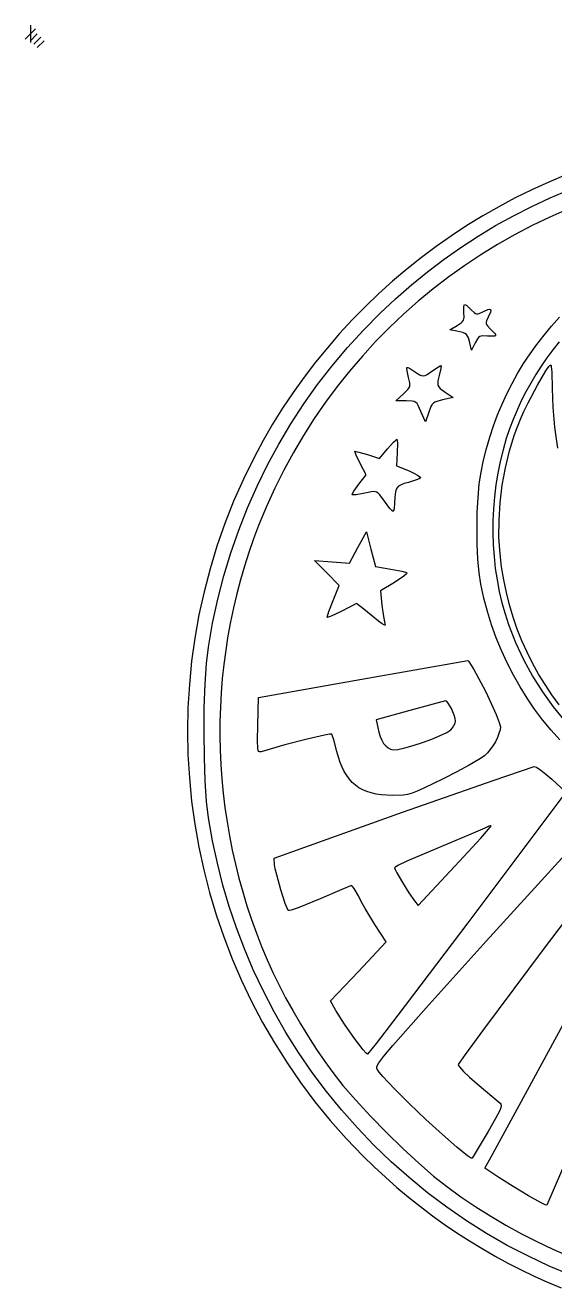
# Model space of a CAD drawing. Extents: x -1 to 208, y 98 to 298.
# Drawn here: x -0.8 to 80.6, y 104.5 to 298.3 of the extents above; entities that cross this region are included whole.
import ezdxf

# ---------------------------------------------------------------- set-up
doc = ezdxf.new("R2010")
doc.units = 0

msp = doc.modelspace()

# ---------------------------------------------------------------- linework, layer by layer
at = {"layer": 'Layer 1'}
for p, q in [((0.793749, 297.793749), (-0.793749, 296.206251)), ((0, 298.322915), (0, 295.677085)), ((1.058332, 297), (0, 295.941668)), ((1.587498, 296.470834), (0.529166, 295.412502)), ((2.116664, 295.941668), (1.058332, 294.883336)), ((82.292364, 275.34263), (79.658065, 274.241919)), ((79.658065, 274.241919), (77.060772, 273.06099)), ((74.502096, 271.801207), (71.98447, 270.463701)), ((77.060772, 273.06099), (74.502096, 271.801207)), ((77.022958, 270.509), (79.875303, 271.831944)), ((79.875303, 271.831944), (82.779962, 273.054794)), ((71.98447, 270.463701), (69.509473, 269.049836)), ((74.222895, 269.086123), (77.022958, 270.509)), ((82.567538, 270.084085), (79.796457, 268.868313)), ((67.077942, 267.5609), (64.693877, 265.998021)), ((69.509473, 269.049836), (67.077942, 267.5609)), ((68.781312, 265.941213), (71.47514, 267.563392)), ((71.47514, 267.563392), (74.222895, 269.086123)), ((77.074449, 267.560416), (74.404737, 266.161756)), ((79.796457, 268.868313), (77.074449, 267.560416)), ((64.693877, 265.998021), (62.357273, 264.362644)), ((66.139762, 264.219664), (68.781312, 265.941213)), ((74.404737, 266.161756), (71.788948, 264.67403)), ((62.357273, 264.362644), (60.070562, 262.655899)), ((63.552937, 262.398907), (66.139762, 264.219664)), ((71.788948, 264.67403), (69.227872, 263.098761)), ((60.070562, 262.655899), (57.836166, 260.879073)), ((61.019203, 260.479262), (63.552937, 262.398907)), ((69.227872, 263.098761), (66.72552, 261.437473)), ((57.836166, 260.879073), (55.655661, 259.033453)), ((58.540193, 258.460811), (61.019203, 260.479262)), ((66.72552, 261.437473), (64.282713, 259.691707)), ((55.655661, 259.033453), (53.529872, 257.120407)), ((56.115901, 256.343875), (58.540193, 258.460811)), ((61.901868, 257.862983), (59.585385, 255.952832)), ((64.282713, 259.691707), (61.901868, 257.862983)), ((53.529872, 257.120407), (51.462822, 255.141059)), ((53.745509, 254.128534), (56.115901, 256.343875)), ((59.585385, 255.952832), (57.335684, 253.962945)), ((51.462822, 255.141059), (49.454508, 253.096698)), ((51.162703, 251.524085), (53.745509, 254.128534)), ((57.335684, 253.962945), (55.15358, 251.894689)), ((66.582293, 255.100747), (66.624939, 255.334485)), ((66.61851, 254.232891), (66.582293, 255.100747)), ((66.645867, 253.51059), (66.61851, 254.232891)), ((66.624939, 255.334485), (66.718286, 255.439731)), ((66.718286, 255.439731), (66.867937, 255.42002)), ((66.867937, 255.420017), (67.081165, 255.279132)), ((67.081165, 255.279132), (67.725649, 254.648152)), ((67.725649, 254.648152), (68.192331, 254.195638)), ((67.725649, 254.648152), (67.725649, 254.648152)), ((68.192331, 254.195638), (68.374174, 254.072128)), ((68.374174, 254.072128), (68.54796, 254.012348)), ((68.54796, 254.012348), (68.730609, 254.012496)), ((68.730609, 254.012507), (68.942226, 254.069072)), ((68.942226, 254.069072), (69.525568, 254.336687)), ((69.525568, 254.336687), (70.302029, 254.669234)), ((70.302029, 254.669234), (70.539389, 254.709625)), ((70.688238, 254.28318), (70.355935, 253.506246)), ((70.539389, 254.709625), (70.680187, 254.661108)), ((70.680187, 254.661108), (70.728468, 254.520218)), ((70.728468, 254.520218), (70.688238, 254.28318)), ((49.454508, 253.096698), (47.50815, 250.988694)), ((64.438809, 251.568419), (65.580553, 252.225868)), ((65.580553, 252.225868), (66.19528, 252.636781)), ((66.19528, 252.636781), (66.39241, 252.824415)), ((66.39241, 252.824415), (66.52758, 253.021789)), ((66.52758, 253.021789), (66.609651, 253.245068)), ((66.609651, 253.245068), (66.645867, 253.51059)), ((70.087997, 252.923383), (70.031675, 252.711854)), ((70.031675, 252.711854), (70.031675, 252.528641)), ((70.031675, 252.528641), (70.091217, 252.355249)), ((70.355935, 253.506246), (70.087997, 252.923383)), ((70.091217, 252.355249), (70.214322, 252.172922)), ((70.214322, 252.172922), (70.667312, 251.706811)), ((78.91782, 250.729447), (80.084504, 252.120865)), ((80.084504, 252.120865), (81.313148, 253.484441)), ((47.50815, 250.988694), (45.624552, 248.818171)), ((48.696562, 248.825251), (51.162703, 251.524085)), ((55.15358, 251.894689), (53.042277, 249.749749)), ((65.511357, 251.360827), (64.438809, 251.568419)), ((66.433444, 251.128295), (65.511357, 251.360827)), ((66.751264, 250.992152), (66.433444, 251.128295)), ((66.995069, 250.82439), (66.751264, 250.992152)), ((67.178523, 250.61125), (66.995069, 250.82439)), ((67.316916, 250.338888), (67.178523, 250.61125)), ((67.51806, 249.56139), (67.316916, 250.338888)), ((68.694409, 250.190761), (68.34843, 249.56139)), ((68.857742, 250.388611), (68.694409, 250.190761)), ((69.036362, 250.521617), (68.857742, 250.388611)), ((69.246366, 250.599502), (69.036362, 250.521617)), ((69.502239, 250.631927), (69.246366, 250.599502)), ((70.217545, 250.599502), (69.502239, 250.631927)), ((71.109862, 250.563297), (70.217545, 250.599502)), ((70.667312, 251.706811), (71.312617, 251.061835)), ((71.354455, 250.606181), (71.109862, 250.563297)), ((71.312617, 251.061835), (71.452618, 250.848528)), ((71.467102, 250.699033), (71.354455, 250.606181)), ((71.452618, 250.848528), (71.467091, 250.699033)), ((77.813085, 249.309388), (78.91782, 250.729447)), ((45.624552, 248.818171), (43.806129, 246.586495)), ((46.34951, 246.035176), (48.696562, 248.825251)), ((53.042277, 249.749749), (51.002583, 247.529583)), ((67.794843, 248.419484), (67.51806, 249.56139)), ((68.34843, 249.56139), (67.794843, 248.419484)), ((76.769504, 247.859716), (77.813085, 249.309388)), ((80.28887, 248.501312), (79.370003, 247.265347)), ((81.247981, 249.704934), (80.28887, 248.501312)), ((43.806129, 246.586495), (42.054486, 244.294881)), ((51.002583, 247.529583), (49.038522, 245.235794)), ((74.867395, 244.867926), (75.787869, 246.379552)), ((75.787869, 246.379552), (76.769504, 247.859716)), ((79.370003, 247.265347), (78.492172, 245.998081)), ((42.054486, 244.294881), (40.371881, 241.944606)), ((44.121536, 243.156994), (46.34951, 246.035176)), ((49.038522, 245.235794), (47.150903, 242.869909)), ((57.8434, 245.609377), (57.863508, 245.789447)), ((57.881214, 245.257437), (57.8434, 245.609377)), ((57.863522, 245.789447), (57.993053, 245.77971)), ((58.1057, 244.232278), (57.881214, 245.257437)), ((57.993053, 245.77971), (58.252953, 245.659664)), ((58.252953, 245.659664), (59.005266, 245.166598)), ((59.005266, 245.166598), (59.804235, 244.66267)), ((59.804235, 244.66267), (60.106781, 244.541253)), ((60.106781, 244.541253), (60.385175, 244.509148)), ((60.385175, 244.509148), (60.668387, 244.567804)), ((60.668387, 244.567804), (60.986223, 244.718912)), ((60.986223, 244.718912), (61.843128, 245.30499)), ((61.843128, 245.30499), (62.691185, 245.880289)), ((62.881084, 244.751337), (62.612339, 243.715397)), ((62.691185, 245.880289), (62.981665, 246.030106)), ((63.079828, 245.629411), (62.881084, 244.751337)), ((62.881084, 244.751337), (62.881084, 244.751337)), ((62.981665, 246.030106), (63.123262, 246.066315)), ((63.123262, 246.066315), (63.079828, 245.629411)), ((74.006461, 243.323952), (74.867395, 244.867926)), ((77.658598, 244.700402), (76.868471, 243.373516)), ((78.492172, 245.998081), (77.658598, 244.700402)), ((77.908025, 243.081604), (79.206673, 245.271357)), ((79.206673, 245.271357), (79.670939, 245.929531)), ((79.670939, 245.929531), (79.833462, 246.107912)), ((79.833462, 246.107912), (79.94128, 246.169949)), ((79.94128, 246.169949), (79.991172, 246.096247)), ((79.991172, 246.096247), (80.03704, 245.885033)), ((80.03704, 245.885033), (80.114275, 245.110194)), ((80.114275, 245.110194), (80.183471, 242.571157)), ((42.015865, 240.193609), (44.121536, 243.156994)), ((47.150903, 242.869909), (45.341329, 240.433382)), ((57.309937, 241.740795), (57.969725, 242.373382)), ((57.969725, 242.373382), (58.163635, 242.620399)), ((58.302833, 243.405059), (58.1057, 244.232278)), ((58.163635, 242.620399), (58.2787, 242.856796)), ((58.2787, 242.856796), (58.32215, 243.109444)), ((58.32215, 243.109444), (58.302835, 243.405059)), ((62.612339, 243.715397), (62.58015, 243.352355)), ((62.58015, 243.352355), (62.626018, 243.055776)), ((62.626018, 243.055776), (62.757979, 242.798138)), ((62.757979, 242.798138), (62.983261, 242.551845)), ((62.983261, 242.551845), (63.746043, 241.983066)), ((73.205867, 241.746672), (74.006461, 243.323952)), ((76.868471, 243.373516), (76.124199, 242.018388)), ((76.466974, 240.359759), (77.908025, 243.081604)), ((80.183471, 242.571237), (80.273596, 239.706655)), ((80.183471, 242.571157), (80.183471, 242.571237)), ((40.371881, 241.944606), (38.759999, 239.537041)), ((45.341329, 240.433382), (43.613825, 237.927898)), ((56.133604, 240.668089), (57.309937, 241.740795)), ((57.725116, 240.633489), (56.133604, 240.668089)), ((58.660882, 240.603718), (57.725116, 240.633489)), ((58.973884, 240.540396), (58.660882, 240.603718)), ((59.217671, 240.421553), (58.973884, 240.540396)), ((59.417219, 240.229653), (59.217671, 240.421553)), ((62.127965, 240.428151), (61.886578, 240.261514)), ((62.436939, 240.563166), (62.127965, 240.428151)), ((63.330867, 240.806481), (62.436939, 240.563166)), ((64.957788, 241.152545), (63.330867, 240.806481)), ((63.746043, 241.983066), (64.957788, 241.152545)), ((72.464828, 240.135271), (73.205867, 241.746672)), ((75.425795, 240.635984), (74.775672, 239.227347)), ((76.124199, 242.018388), (75.425795, 240.635984)), ((75.824085, 239.036575), (76.466974, 240.359759)), ((38.759999, 239.537041), (37.220774, 237.073318)), ((40.032977, 237.148068), (42.015865, 240.193609)), ((59.599064, 239.947314), (59.417219, 240.229653)), ((60.009422, 239.041726), (59.599064, 239.947314)), ((60.701383, 237.415361), (60.009422, 239.041726)), ((61.220363, 238.93793), (60.701383, 237.415361)), ((61.530946, 239.765151), (61.220363, 238.93793)), ((61.693472, 240.046202), (61.530946, 239.765151)), ((61.886578, 240.261514), (61.693472, 240.046202)), ((71.160545, 236.806428), (71.78331, 238.488874)), ((71.78331, 238.488874), (72.464828, 240.135271)), ((74.775672, 239.227347), (74.174627, 237.793527)), ((75.304304, 237.865059), (75.824085, 239.036575)), ((80.273596, 239.706655), (80.537507, 236.627964)), ((37.220774, 237.073318), (35.756056, 234.554721)), ((38.175125, 234.023515), (40.032977, 237.148068)), ((43.613825, 237.927898), (41.968394, 235.354987)), ((70.595716, 235.087051), (71.160545, 236.806428)), ((74.174627, 237.793527), (73.623458, 236.335568)), ((74.396697, 235.488474), (75.304304, 237.865059)), ((80.537507, 236.627964), (80.962335, 233.393583)), ((35.756056, 234.554721), (34.367699, 231.982535)), ((41.968394, 235.354987), (40.408087, 232.716099)), ((55.80451, 234.322589), (56.133604, 234.635665)), ((56.133604, 234.635665), (56.306588, 234.750804)), ((56.306588, 234.750804), (56.370964, 234.592377)), ((56.370964, 234.592377), (56.405555, 234.158206)), ((70.089608, 233.329858), (70.595716, 235.087051)), ((73.123799, 234.854517), (72.620107, 233.112855)), ((73.623458, 236.335568), (73.123799, 234.854517)), ((73.62507, 232.977277), (74.396697, 235.488474)), ((36.443922, 230.822929), (38.175125, 234.023515)), ((40.408087, 232.716099), (38.935084, 230.012842)), ((50.042681, 232.31991), (49.835089, 232.916852)), ((49.835089, 232.916852), (50.457862, 232.800022)), ((50.457862, 232.800022), (51.808003, 232.397795)), ((53.641711, 231.809463), (54.887254, 233.297433)), ((54.887254, 233.297433), (55.80451, 234.322589)), ((56.375782, 232.709181), (56.237392, 230.702154)), ((56.405555, 234.158206), (56.375782, 232.709181)), ((56.375782, 232.709181), (56.375782, 232.709181)), ((69.640629, 231.533964), (70.089608, 233.329858)), ((72.620107, 233.112855), (72.186418, 231.342787)), ((72.994264, 230.368724), (73.62507, 232.977277)), ((34.367699, 231.982535), (32.721784, 228.634539)), ((34.840731, 227.54928), (36.443922, 230.822929)), ((50.665451, 231.048218), (50.042681, 232.31991)), ((51.600411, 229.317978), (50.665451, 231.048218)), ((51.808003, 232.397795), (53.641711, 231.809463)), ((56.237392, 230.702154), (58.174896, 229.90631)), ((69.248785, 229.69848), (69.640629, 231.533964)), ((72.186418, 231.342787), (71.822749, 229.549226)), ((38.935084, 230.012842), (37.55131, 227.246745)), ((50.457862, 227.864687), (51.600411, 229.317978)), ((58.174896, 229.90631), (58.898242, 229.568377)), ((58.898242, 229.568377), (59.472739, 229.253129)), ((59.472739, 229.253129), (59.838843, 228.996295)), ((59.939421, 228.833601), (59.735039, 228.701084)), ((59.838843, 228.996295), (59.926549, 228.900947)), ((59.926549, 228.900947), (59.939382, 228.833601)), ((68.976026, 227.919159), (69.248785, 229.69848)), ((71.822749, 229.549226), (71.52826, 227.736915)), ((72.509879, 227.700145), (72.994264, 230.368724)), ((32.721784, 228.634539), (31.222389, 225.243744)), ((33.367404, 224.20571), (34.840731, 227.54928)), ((37.55131, 227.246745), (36.258862, 224.419417)), ((49.49474, 226.424271), (49.696696, 226.791898)), ((49.696696, 226.791898), (50.457862, 227.864687)), ((56.135202, 226.889095), (56.027384, 226.399408)), ((56.314642, 227.267745), (56.135202, 226.889095)), ((56.58176, 227.558773), (56.314642, 227.267745)), ((56.952697, 227.785675), (56.58176, 227.558773)), ((57.443515, 227.972102), (56.952697, 227.785675)), ((58.071111, 228.141475), (57.443515, 227.972102)), ((59.316641, 228.526483), (58.071111, 228.141475)), ((59.735039, 228.701084), (59.316641, 228.526483)), ((68.780507, 225.81904), (68.976026, 227.919159)), ((71.52826, 227.736915), (71.304573, 225.910927)), ((72.17838, 225.008876), (72.509879, 227.700145)), ((31.222389, 225.243744), (29.868949, 221.814322)), ((49.454508, 226.238245), (49.49474, 226.424271)), ((49.646812, 226.211773), (49.454508, 226.238245)), ((50.029806, 226.23398), (49.646812, 226.211781)), ((51.150633, 226.411317), (50.029806, 226.23398)), ((52.403415, 226.684882), (51.150633, 226.411317)), ((52.821006, 226.714172), (52.403415, 226.684882)), ((53.153312, 226.653505), (52.821006, 226.714172)), ((53.437342, 226.489041), (53.153312, 226.653505)), ((53.714932, 226.206942), (53.437342, 226.489041)), ((54.402876, 225.234729), (53.714932, 226.206942)), ((55.21634, 224.131767), (54.402876, 225.234729)), ((55.960606, 224.992541), (55.89141, 224.062571)), ((55.974285, 225.775029), (55.96058, 224.992541)), ((56.027384, 226.399408), (55.974285, 225.775029)), ((68.663024, 223.505698), (68.780507, 225.81904)), ((71.304573, 225.910927), (71.150089, 224.076007)), ((72.004591, 222.332251), (72.17838, 225.008876)), ((32.025391, 220.795281), (33.367404, 224.20571)), ((36.258862, 224.419417), (35.059827, 221.532306)), ((55.522086, 223.799221), (55.21634, 224.131767)), ((55.717608, 223.677563), (55.522086, 223.799221)), ((55.814175, 223.780877), (55.717608, 223.677563)), ((55.89141, 224.062571), (55.814175, 223.780877)), ((68.621186, 221.08647), (68.663024, 223.505698)), ((71.150089, 224.076007), (71.066409, 222.236985)), ((29.868949, 221.814322), (28.660742, 218.350706)), ((35.059827, 221.532306), (34.276535, 219.465899)), ((68.655791, 218.668851), (68.621186, 221.08647)), ((71.066409, 222.236985), (71.051936, 220.398766)), ((71.99573, 219.707442), (72.004541, 222.332251)), ((30.816461, 217.320962), (32.025391, 220.795281)), ((34.276535, 219.465899), (33.548765, 217.381147)), ((50.319467, 218.140942), (51.63501, 220.528631)), ((51.63501, 220.528631), (52.326977, 217.864156)), ((71.051926, 220.398766), (71.10825, 218.566259)), ((72.155052, 217.171949), (71.99573, 219.707442)), ((28.660742, 218.350706), (27.597044, 214.857075)), ((29.742061, 213.785733), (30.816461, 217.320962)), ((33.548765, 217.381147), (32.876509, 215.279339)), ((49.00473, 215.718737), (50.319467, 218.140942)), ((52.326977, 217.864156), (53.018943, 215.199681)), ((68.766828, 216.360335), (68.655791, 218.668851)), ((71.10825, 218.566259), (71.234573, 216.744295)), ((72.398034, 215.162668), (72.155052, 217.171949)), ((32.876509, 215.279339), (32.259695, 213.161863)), ((45.544093, 214.230767), (43.675779, 216.133918)), ((43.675779, 216.133918), (46.340657, 215.926326)), ((46.340657, 215.926326), (49.00473, 215.718737)), ((53.018943, 215.199681), (55.371626, 214.81902)), ((68.952682, 214.268341), (68.766828, 216.360335)), ((71.234573, 216.744295), (71.431706, 214.937699)), ((72.72391, 213.184805), (72.398034, 215.162668)), ((27.597044, 214.857075), (26.677293, 211.337597)), ((28.803963, 210.192826), (29.742061, 213.785733)), ((47.447807, 212.292919), (45.544093, 214.230767)), ((55.371626, 214.81902), (57.058898, 214.503208)), ((57.374316, 213.754917), (55.92521, 212.777379)), ((57.058898, 214.503208), (57.610067, 214.366424)), ((57.770177, 214.091247), (57.374316, 213.754917)), ((57.610067, 214.366424), (57.863522, 214.265367)), ((57.857883, 214.201399), (57.770177, 214.091247)), ((57.863522, 214.265367), (57.85786, 214.201399)), ((69.214193, 212.500344), (68.952682, 214.268341)), ((71.431706, 214.937699), (71.698035, 213.151425)), ((26.677293, 211.337597), (25.90076, 207.796619)), ((32.259695, 213.161863), (31.698155, 211.02993)), ((46.513649, 210.009068), (47.447807, 212.292919)), ((55.92521, 212.777379), (53.814703, 211.462433)), ((53.814703, 211.462433), (54.022295, 209.282383)), ((69.682471, 210.376044), (69.214193, 212.500344)), ((71.698035, 213.151425), (72.03596, 211.390273)), ((72.03596, 211.390273), (72.443098, 209.659141)), ((73.129434, 211.239982), (72.72391, 213.184805)), ((28.003777, 206.545129), (28.803963, 210.192826)), ((31.698155, 211.02993), (31.192052, 208.884881)), ((45.851453, 208.326452), (46.513649, 210.009068)), ((50.111877, 209.559216), (47.828388, 208.348074)), ((51.219829, 208.659517), (50.111877, 209.559216)), ((70.235235, 208.293006), (69.682471, 210.376044)), ((72.443098, 209.659141), (72.921848, 207.962875)), ((73.614613, 209.329976), (73.129434, 211.239982)), ((25.90076, 207.796619), (25.266805, 204.238354)), ((31.192052, 208.884881), (30.74115, 206.728032)), ((45.578689, 207.448381), (45.851453, 208.326452)), ((45.624552, 207.410394), (45.578689, 207.448381)), ((45.754899, 207.423502), (45.624552, 207.410405)), ((46.236863, 207.586792), (45.754899, 207.423502)), ((47.828388, 208.348074), (46.236863, 207.586792)), ((53.503318, 206.825507), (51.219829, 208.659517)), ((54.022295, 209.282383), (54.260459, 207.54354)), ((54.260459, 207.54354), (54.472073, 206.479464)), ((70.871692, 206.252936), (70.235235, 208.293006)), ((72.921848, 207.962875), (73.469775, 206.306353)), ((74.177043, 207.456514), (73.614613, 209.329976)), ((74.815098, 205.62134), (74.177043, 207.456514)), ((27.343026, 202.845721), (28.003777, 206.545129)), ((30.74115, 206.728032), (30.345601, 204.560706)), ((54.058501, 206.401611), (53.503318, 206.825507)), ((54.390002, 206.211288), (54.058501, 206.401611)), ((54.479315, 206.199663), (54.390002, 206.211278)), ((54.472073, 206.479464), (54.520349, 206.241565)), ((54.520349, 206.241565), (54.479315, 206.199663)), ((71.5894, 204.257552), (70.871692, 206.252936)), ((73.469775, 206.306353), (74.541535, 203.570726)), ((75.526374, 203.826181), (74.815098, 205.62134)), ((25.266805, 204.238354), (24.774865, 200.667071)), ((30.345601, 204.560706), (30.00517, 202.384196)), ((72.385967, 202.308573), (71.5894, 204.257552)), ((74.541535, 203.570726), (75.768568, 200.933897)), ((76.310071, 202.072779), (75.526374, 203.826181)), ((27.049344, 200.340522), (27.343026, 202.845721)), ((30.00517, 202.384196), (29.719934, 200.199833)), ((73.258982, 200.407713), (72.385967, 202.308573)), ((77.164574, 200.362864), (76.310071, 202.072779)), ((24.774865, 200.667071), (24.424134, 197.087046)), ((26.842398, 197.175551), (27.049344, 200.340522)), ((29.719934, 200.199833), (29.489733, 198.008914)), ((50.942237, 197.932283), (67.206685, 200.769806)), ((67.206685, 200.769806), (67.328177, 200.674034)), ((67.328177, 200.674034), (67.530932, 200.399434)), ((67.530932, 200.399434), (68.140841, 199.389973)), ((74.206816, 198.556701), (73.258982, 200.407713)), ((75.768568, 200.933897), (77.143648, 198.400576)), ((78.08745, 198.698184), (77.164574, 200.362864)), ((29.489733, 198.008914), (29.314651, 195.812777)), ((35.024746, 195.094744), (50.942237, 197.932283)), ((68.140841, 199.389973), (69.905347, 196.063657)), ((75.227858, 196.757232), (74.206816, 198.556701)), ((77.143648, 198.400576), (78.663558, 195.975472)), ((79.077125, 197.080444), (78.08745, 198.698184)), ((24.424134, 197.087046), (24.213969, 193.502414)), ((26.721383, 193.570161), (26.842398, 197.175551)), ((29.314651, 195.812777), (29.194604, 193.612645)), ((69.905347, 196.063737), (70.808121, 194.17346)), ((69.905347, 196.063657), (69.905347, 196.063737)), ((76.318916, 195.011064), (75.227858, 196.757232)), ((78.663558, 195.975472), (80.322671, 193.663336)), ((80.132787, 195.511451), (79.077125, 197.080444)), ((34.92095, 190.838503), (35.024746, 195.094744)), ((63.781439, 194.575767), (58.279504, 193.122396)), ((63.9657, 194.491685), (63.781439, 194.575767)), ((64.194215, 194.240567), (63.9657, 194.491685)), ((64.697888, 193.399264), (64.194215, 194.240567)), ((70.808121, 194.17346), (71.545146, 192.516763)), ((77.479171, 193.319847), (76.318916, 195.011064)), ((81.251188, 193.992824), (80.132787, 195.511451)), ((24.213969, 193.502414), (24.143806, 189.917542)), ((26.685579, 189.743828), (26.721383, 193.570161)), ((29.194604, 193.612645), (29.129588, 191.409941)), ((58.279504, 193.122396), (53.123544, 191.703705)), ((58.279504, 193.122396), (58.279504, 193.122396)), ((65.124343, 192.376278), (64.697888, 193.399264)), ((65.255484, 191.898017), (65.124343, 192.376278)), ((65.303768, 191.496031), (65.255484, 191.898017)), ((71.545146, 192.516763), (72.041599, 191.275409)), ((78.705399, 191.685359), (77.479171, 193.319847)), ((80.322671, 193.663336), (82.116147, 191.468755)), ((29.129588, 191.409941), (29.119455, 189.205944)), ((34.894963, 188.517356), (34.920945, 190.838503)), ((53.123544, 191.703705), (53.365732, 190.492518)), ((53.365732, 190.492518), (53.521826, 189.773358)), ((63.960866, 189.740206), (64.577204, 190.146454)), ((64.577204, 190.146454), (64.851571, 190.464441)), ((64.851571, 190.464441), (65.083306, 190.821284)), ((65.083306, 190.821284), (65.243419, 191.178129)), ((65.243419, 191.178129), (65.303768, 191.496031)), ((72.158274, 190.132537), (71.99573, 189.563596)), ((72.041599, 191.275409), (72.224248, 190.630914)), ((72.224248, 190.630914), (72.158274, 190.132537)), ((79.99599, 190.109362), (78.705399, 191.685359)), ((81.349351, 188.593392), (79.99599, 190.109362)), ((24.143806, 189.917542), (24.213004, 186.336692)), ((26.734096, 185.915801), (26.685579, 189.743828)), ((29.119452, 189.205944), (29.164188, 187.001949)), ((34.946861, 187.269963), (34.894963, 188.517356)), ((42.54691, 188.73629), (39.069614, 187.824744)), ((45.186845, 189.349485), (42.54691, 188.73629)), ((45.979387, 189.489328), (45.186845, 189.349485)), ((46.305256, 189.488926), (45.979387, 189.489455)), ((46.625491, 188.610851), (46.305256, 189.488926)), ((47.101822, 186.824451), (46.625491, 188.610851)), ((53.521826, 189.773358), (53.728611, 189.125161)), ((53.728611, 189.125161), (53.981258, 188.553964)), ((53.981258, 188.553964), (54.274138, 188.065969)), ((54.274138, 188.065969), (54.60242, 187.667121)), ((58.828241, 187.734066), (60.25563, 188.204362)), ((60.25563, 188.204362), (61.672546, 188.724948)), ((61.672546, 188.724948), (62.950281, 189.251645)), ((62.950281, 189.251645), (63.960866, 189.740206)), ((71.436524, 188.321112), (71.067213, 187.701078)), ((71.75033, 188.950801), (71.436524, 188.321112)), ((71.99573, 189.563596), (71.75033, 188.950801)), ((24.213004, 186.336692), (24.420755, 182.764054)), ((29.164188, 187.001949), (29.263801, 184.79924)), ((35.014205, 186.954718), (34.946861, 187.269963)), ((35.115588, 186.794759), (35.014205, 186.954718)), ((35.25591, 186.752357), (35.115588, 186.794759)), ((35.440006, 186.789851), (35.25591, 186.752357)), ((39.069614, 187.824744), (35.440006, 186.789851)), ((47.336767, 185.950321), (47.101822, 186.824451)), ((54.60242, 187.667121), (54.961276, 187.36362)), ((54.961276, 187.36362), (55.346686, 187.161423)), ((55.346686, 187.161423), (55.75302, 187.066719)), ((55.75302, 187.066719), (56.449008, 187.12103)), ((56.449008, 187.12103), (57.515918, 187.358152)), ((57.515918, 187.358152), (58.828241, 187.734066)), ((69.766957, 186.167002), (68.899583, 185.576579)), ((70.219153, 186.597227), (69.766957, 186.167002)), ((70.656856, 187.117492), (70.219153, 186.597227)), ((71.067213, 187.701078), (70.656856, 187.117492)), ((26.866213, 182.305585), (26.734096, 185.915801)), ((29.263801, 184.79924), (29.418203, 182.599187)), ((47.602292, 185.143613), (47.336767, 185.950321)), ((47.899995, 184.402807), (47.602292, 185.143613)), ((48.232301, 183.726289), (47.899995, 184.402807)), ((67.418286, 184.713629), (65.528258, 183.694992)), ((68.899583, 185.576579), (67.418286, 184.713629)), ((71.263542, 182.438508), (77.414806, 184.540718)), ((77.414806, 184.540718), (77.782505, 184.388244)), ((77.782505, 184.388244), (78.413326, 183.969687)), ((24.420755, 182.764054), (24.766497, 179.203883)), ((27.080964, 179.132512), (26.866213, 182.305585)), ((29.418203, 182.599187), (29.627322, 180.403077)), ((48.601619, 183.11269), (48.232301, 183.726289)), ((49.008754, 182.560487), (48.601619, 183.11269)), ((49.456923, 182.067981), (49.008754, 182.560487)), ((57.171547, 177.481448), (71.263542, 182.438508)), ((63.434653, 182.637406), (60.466439, 181.171563)), ((65.528258, 183.694992), (63.434653, 182.637406)), ((78.413326, 183.969687), (79.219542, 183.343618)), ((79.219542, 183.343618), (80.11347, 182.568289)), ((80.11347, 182.568289), (80.11347, 182.56821)), ((80.11347, 182.56821), (82.259371, 180.595783)), ((29.627322, 180.403077), (29.891156, 178.212197)), ((49.947735, 181.633896), (49.456923, 182.067981)), ((50.482804, 181.25645), (49.947735, 181.633896)), ((51.06454, 180.934365), (50.482804, 181.25645)), ((51.695356, 180.665945), (51.06454, 180.934365)), ((52.376057, 180.449747), (51.695356, 180.665945)), ((53.110669, 180.284239), (52.376057, 180.449747)), ((53.899187, 180.167968), (53.110669, 180.284239)), ((58.633524, 180.409757), (57.929498, 180.220835)), ((59.450215, 180.717039), (58.633524, 180.409757)), ((60.466439, 181.171563), (59.450215, 180.717039)), ((82.259371, 180.595783), (67.206685, 160.525525)), ((24.766497, 179.203883), (25.249507, 175.66045)), ((27.377705, 176.616008), (27.080964, 179.132512)), ((54.744032, 180.099256), (53.899187, 180.167968)), ((55.648409, 180.076727), (54.744032, 180.099269)), ((57.25442, 180.121545), (55.648409, 180.076727)), ((57.929498, 180.220835), (57.25442, 180.121545)), ((27.992993, 173.103951), (27.377705, 176.616008)), ((29.891156, 178.212197), (30.209703, 176.027916)), ((37.446953, 170.456857), (57.171547, 177.481448)), ((25.249507, 175.66045), (25.869299, 172.138017)), ((30.209703, 176.027916), (30.582882, 173.851517)), ((69.802353, 175.059162), (67.288754, 173.9562)), ((69.196487, 173.527983), (70.372836, 174.875308)), ((70.454905, 175.348986), (69.802353, 175.059162)), ((69.802353, 175.059162), (69.802353, 175.059162)), ((70.372836, 174.875308), (70.771113, 175.405226)), ((70.67295, 175.414399), (70.454905, 175.348986)), ((70.771113, 175.405226), (70.67295, 175.414407)), ((28.72503, 169.671394), (27.992993, 173.103951)), ((30.582882, 173.851517), (31.010612, 171.684294)), ((67.288754, 173.9562), (62.465908, 171.944829)), ((65.234571, 169.211158), (69.196487, 173.527983)), ((25.869299, 172.138017), (26.62499, 168.640849)), ((31.010612, 171.684294), (31.492899, 169.52753)), ((62.465908, 171.944829), (57.863522, 169.963708)), ((70.009151, 157.688055), (82.219948, 171.058143)), ((26.62499, 168.640849), (27.516018, 165.173129)), ((29.577196, 166.306986), (28.72503, 169.671394)), ((31.492899, 169.52753), (32.029656, 167.382593)), ((37.516229, 169.418747), (37.446953, 170.456857)), ((37.622517, 168.793323), (37.516229, 169.418747)), ((37.841132, 167.873487), (37.622517, 168.793323)), ((56.09257, 169.085393), (55.960606, 168.968887)), ((55.960606, 168.968887), (56.055549, 168.706423)), ((56.055549, 168.706423), (56.314642, 168.198953)), ((56.470725, 169.297652), (56.09257, 169.085393)), ((57.863522, 169.963708), (56.470725, 169.297652)), ((59.59423, 163.155398), (65.234571, 169.211158)), ((32.029656, 167.382593), (32.620885, 165.250773)), ((38.480798, 165.594985), (37.841132, 167.873487)), ((56.314642, 168.198953), (57.158672, 166.728284)), ((57.158672, 166.728284), (58.165247, 165.11487)), ((87.985809, 168.618478), (78.798728, 156.407677)), ((27.516018, 165.173129), (28.54174, 161.739119)), ((30.552547, 162.999384), (29.577196, 166.306986)), ((32.620885, 165.250773), (33.266507, 163.133435)), ((39.165846, 163.472257), (38.480798, 165.594985)), ((47.850111, 165.629664), (44.506141, 164.193592)), ((49.350714, 166.235215), (47.850111, 165.629664)), ((49.508416, 166.108168), (49.350714, 166.235215)), ((49.753021, 165.763713), (49.508416, 166.108168)), ((50.388663, 164.64345), (49.753021, 165.763713)), ((58.165247, 165.11487), (59.005266, 163.916722)), ((31.654464, 159.737083), (30.552547, 162.999384)), ((33.266507, 163.133435), (33.966438, 161.031786)), ((39.441266, 162.747141), (39.165846, 163.472257)), ((41.158148, 162.826714), (40.08769, 162.46118)), ((44.506141, 164.193592), (41.158148, 162.826714)), ((50.822351, 163.796678), (50.388663, 164.64345)), ((51.444317, 162.696931), (50.822351, 163.796678)), ((59.005266, 163.916722), (59.59423, 163.155398)), ((28.54174, 161.739119), (29.701508, 158.343091)), ((33.966438, 161.031786), (34.720764, 158.947195)), ((39.627051, 162.394155), (39.441266, 162.747141)), ((39.771397, 162.38635), (39.627051, 162.394155)), ((40.08769, 162.46118), (39.771397, 162.38635)), ((52.91515, 160.283336), (51.444317, 162.696931)), ((32.886164, 156.508975), (31.654464, 159.737083)), ((34.720764, 158.947195), (35.529319, 156.881032)), ((54.645065, 157.584261), (52.91515, 160.283336)), ((67.206685, 160.525525), (56.457853, 146.32499)), ((29.701508, 158.343091), (30.994681, 154.989387)), ((50.388663, 153.051153), (54.645065, 157.584261)), ((60.803576, 147.488544), (70.009151, 157.688055)), ((34.25087, 153.30348), (32.886164, 156.508975)), ((35.529319, 156.881032), (36.392103, 154.834498)), ((78.798728, 156.407677), (69.611663, 144.131944)), ((30.994681, 154.989387), (32.420456, 151.682108)), ((35.751794, 150.109408), (34.25087, 153.30348)), ((36.392103, 154.834498), (37.309042, 152.808964)), ((32.420456, 151.682108), (33.978347, 148.425597)), ((37.309042, 152.808964), (38.204092, 150.961011)), ((46.132263, 148.517965), (50.388663, 153.051153)), ((37.431422, 146.860379), (35.751794, 150.109408)), ((38.204092, 150.961011), (39.213881, 149.022538)), ((33.978347, 148.425597), (35.667633, 145.224118)), ((39.213881, 149.022538), (40.316925, 147.029752)), ((46.92883, 147.064672), (46.132263, 148.517965)), ((55.691861, 141.701029), (60.803576, 147.488544)), ((75.117627, 132.457507), (84.127681, 149.037021)), ((39.249044, 143.682653), (37.431422, 146.860379)), ((40.316925, 147.029752), (41.492062, 145.018781)), ((48.235521, 144.979197), (46.92883, 147.064672)), ((56.457853, 146.32499), (53.118715, 141.980569)), ((35.667633, 145.224118), (37.487585, 142.081862)), ((41.199989, 140.580782), (39.249044, 143.682653)), ((41.492062, 145.018781), (42.716682, 143.025595)), ((49.783596, 142.760803), (48.235521, 144.979197)), ((69.611663, 144.131944), (66.789092, 140.290886)), ((37.487585, 142.081862), (39.437644, 139.003105)), ((42.716682, 143.025595), (43.971075, 141.086392)), ((51.123275, 141.016003), (49.783596, 142.760803)), ((53.118715, 141.980569), (51.808003, 140.351465)), ((54.320805, 140.048137), (55.691861, 141.701029)), ((43.279106, 137.559625), (41.199989, 140.580782)), ((43.971075, 141.086392), (45.231903, 139.237148)), ((51.575468, 140.510789), (51.123275, 141.016003)), ((51.808003, 140.351465), (51.575468, 140.510789)), ((53.551597, 139.001904), (54.320805, 140.048137)), ((66.789092, 140.290886), (65.718139, 138.759697)), ((39.437644, 139.003105), (41.517004, 135.992087)), ((45.231903, 139.237148), (46.47905, 137.514077)), ((53.221704, 138.208137), (53.24504, 138.396893)), ((53.261132, 138.067659), (53.221704, 138.208137)), ((53.245037, 138.396893), (53.349638, 138.654628)), ((53.591022, 137.594772), (53.261132, 138.067659)), ((53.349638, 138.654628), (53.551597, 139.001904)), ((65.718139, 138.759697), (65.756773, 138.619055)), ((65.756773, 138.619055), (65.915272, 138.387175)), ((65.915272, 138.387175), (66.540455, 137.69996)), ((66.540455, 137.69996), (67.489898, 136.798605)), ((41.517004, 135.992087), (43.725667, 133.053086)), ((45.482138, 134.623751), (43.279106, 137.559625)), ((46.47905, 137.514077), (48.028733, 135.555409)), ((54.167929, 136.912569), (53.591022, 137.594772)), ((55.917156, 135.055985), (54.167929, 136.912569)), ((67.489898, 136.798605), (68.659802, 135.783757)), ((68.659802, 135.783757), (72.189641, 132.80782)), ((47.804248, 131.777987), (45.482138, 134.623751)), ((48.028733, 135.555409), (50.002451, 133.290282)), ((58.219153, 132.769612), (55.917156, 135.055985)), ((43.725667, 133.053086), (46.061458, 130.190264)), ((50.002451, 133.290282), (52.27709, 130.84014)), ((60.782647, 130.325024), (58.219153, 132.769612)), ((70.804914, 124.572206), (75.117627, 132.457507)), ((72.266891, 132.135663), (72.111599, 131.722157)), ((72.189641, 132.80782), (72.296664, 132.654614)), ((72.325634, 132.438497), (72.266891, 132.135663)), ((72.296664, 132.654614), (72.325634, 132.438497)), ((46.061458, 130.190264), (48.525181, 127.408068)), ((50.239811, 129.027032), (47.804248, 131.777987)), ((52.27709, 130.84014), (54.731962, 128.326784)), ((63.319591, 127.993976), (60.782647, 130.325024)), ((71.468713, 130.467195), (70.320526, 128.48232)), ((72.111599, 131.722157), (71.468713, 130.467195)), ((52.785605, 126.375503), (50.239811, 129.027032)), ((54.731962, 128.326784), (57.245575, 125.87175)), ((65.538712, 126.048177), (63.319591, 127.993976)), ((70.320526, 128.48232), (67.864039, 124.399214)), ((48.525181, 127.408068), (51.116033, 124.710612)), ((55.4352, 123.827939), (52.785605, 126.375503)), ((67.149554, 124.759666), (65.538712, 126.048177)), ((83.872615, 127.604232), (79.352315, 117.166544)), ((51.116033, 124.710612), (52.816183, 123.051486)), ((57.245575, 125.87175), (59.695616, 123.597025)), ((67.637151, 124.445892), (67.149554, 124.759666)), ((67.785194, 124.387144), (67.637151, 124.445892)), ((67.864039, 124.399214), (67.785194, 124.387228)), ((69.836154, 122.842288), (70.804914, 124.572206)), ((52.816183, 123.051486), (54.547707, 121.445483)), ((58.185352, 121.389961), (55.4352, 123.827939)), ((59.695616, 123.597025), (61.960605, 121.623299)), ((71.981247, 121.422946), (69.836154, 122.842288)), ((54.547707, 121.445483), (56.309808, 119.891757)), ((61.030464, 119.06543), (58.185352, 121.389961)), ((61.960605, 121.623299), (63.919832, 120.073618)), ((74.160141, 120.022918), (71.981247, 121.422946)), ((56.309808, 119.891757), (58.101673, 118.390354)), ((58.101673, 118.390354), (59.921715, 116.942074)), ((63.9657, 116.859191), (61.030464, 119.06543)), ((63.919832, 120.073618), (66.159884, 118.458746)), ((66.159884, 118.458746), (68.431303, 116.923559)), ((76.536168, 118.6076), (74.160141, 120.022918)), ((78.477688, 117.535066), (76.536168, 118.6076)), ((59.921715, 116.942074), (61.769904, 115.54687)), ((66.986208, 114.776042), (63.9657, 116.859191)), ((68.431303, 116.923559), (70.733302, 115.46641)), ((79.088402, 117.240558), (78.477688, 117.535066)), ((79.352315, 117.166544), (79.088402, 117.240558)), ((61.769904, 115.54687), (63.644657, 114.203966)), ((70.087997, 112.820032), (66.986208, 114.776042)), ((70.733302, 115.46641), (73.067471, 114.088097)), ((63.644657, 114.203966), (65.544353, 112.913364)), ((65.544353, 112.913364), (67.468988, 111.675859)), ((73.266216, 110.997585), (70.087997, 112.820032)), ((73.067471, 114.088097), (75.433849, 112.788648)), ((75.433849, 112.788648), (77.8324, 111.566436)), ((67.468988, 111.675859), (69.417755, 110.490678)), ((69.417755, 110.490678), (71.388253, 109.358596)), ((76.515242, 109.31112), (73.266216, 110.997585)), ((77.8324, 111.566436), (80.264735, 110.422286)), ((71.388253, 109.358596), (73.380473, 108.278791)), ((79.708751, 107.821787), (76.515242, 109.31112)), ((80.264735, 110.422286), (82.730871, 109.355374)), ((73.380473, 108.278791), (75.392815, 107.251312)), ((75.392815, 107.251312), (77.424458, 106.277728)), ((82.914325, 106.466014), (79.708751, 107.821787)), ((77.424458, 106.277728), (79.475418, 105.355646)), ((79.475418, 105.355646), (81.543274, 104.486665))]:
    msp.add_line(p, q, dxfattribs=at)

doc.saveas('drawing.dxf')
